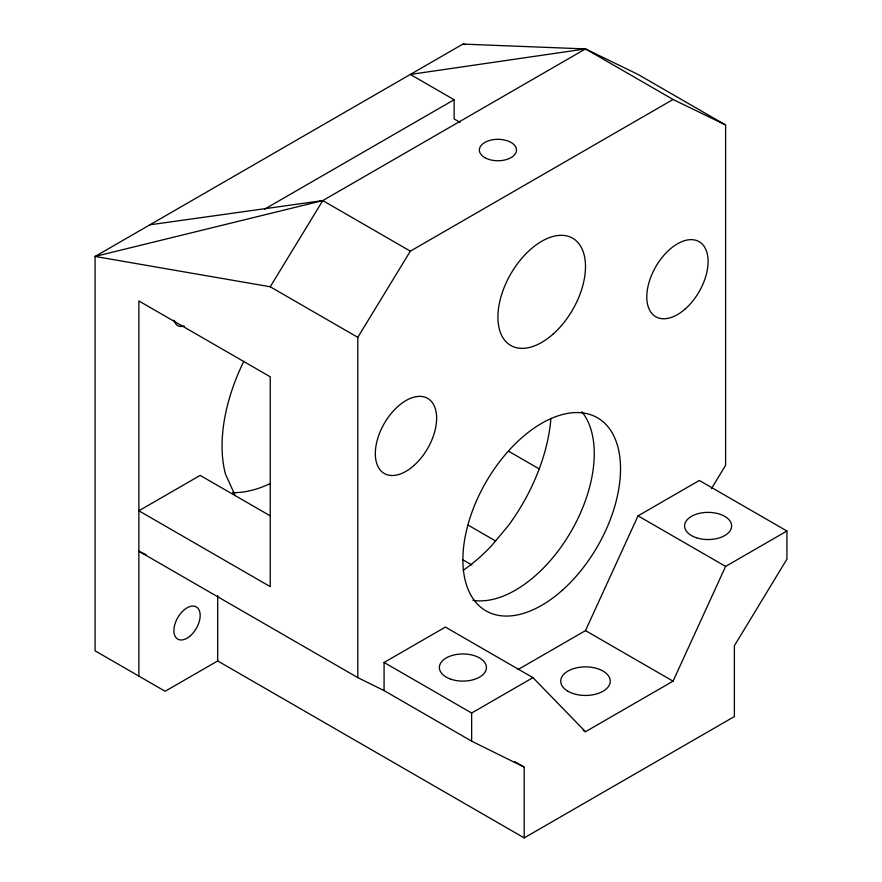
<?xml version="1.0" encoding="UTF-8"?>
<svg xmlns="http://www.w3.org/2000/svg" width="882" height="882" viewBox="0 0 882 882"><rect width="100%" height="100%" fill="white"/><g stroke="black" fill="none" stroke-linecap="round" stroke-linejoin="round"><path stroke-width="1.32" d="M518.043 669.548L585.494 630.608L638.039 515.849L699.338 480.458L786.92 531.019L786.92 559.155L734.375 645.767L734.375 716.559L524.195 837.9L217.689 660.938L165.143 691.279L95.08 650.828L95.08 256.453L462.896 44.1L585.494 48.918L638.039 74.43L725.61 124.99L725.61 465.288L711.41 488.694M583.134 730.351L585.494 731.718L673.065 681.158L725.61 566.409L786.92 531.019M673.065 99.479L410.351 251.15L322.779 200.589L95.08 256.453L270.234 286.782L322.779 200.589L585.494 48.918L673.065 99.479L725.61 124.99M524.195 837.9L524.195 767.12L471.65 741.167L384.078 690.606L357.805 677.641L357.805 337.343L410.351 251.15M264.622 209.133L454.131 99.721L454.131 118.927L460.051 122.344M384.078 690.606L384.078 662.47L445.377 627.08L532.948 677.641L585.494 731.718M384.078 662.47L471.65 713.031L532.948 677.641M585.494 48.918L410.351 74.441L454.131 99.721M149.885 224.811L322.779 200.589M462.896 44.1L465.608 44.574M146.258 554.888L138.871 551.239L357.805 677.641M270.234 286.782L357.805 337.343M638.039 515.849L725.61 566.409M508.572 451.209L539.343 468.981M468.342 525.242L495.552 540.953M462.422 559.541L471.892 565.009M585.494 630.608L673.065 681.158M269.991 515.705L200.17 475.398L138.871 510.788L270.234 586.629L270.234 376.79L138.871 300.949L138.871 676.108M514.658 761.607L524.195 767.12M235.207 495.618L225.494 474.174A142.421 82.224 -60 0 1 243.785 361.388M471.65 713.031L471.65 741.167M217.689 595.604L217.689 660.938M184.25 325.976A18.577 10.727 -60 0 1 174.217 320.276M270.234 483.534A142.421 82.224 -60 0 1 232.462 492.63M550.93 418.222A137.471 79.369 -60 0 1 508.142 525.904L491.34 545.98A137.471 79.369 -60 0 1 463.105 570.345M581.811 411.751A111.463 64.353 -60 0 1 571.172 531.317A111.463 64.353 -60 0 1 472.939 600.322M567.986 691.279A24.773 14.299 0 0 0 609.418 684.862A24.773 14.299 0 0 0 579.088 667.354A24.773 14.299 0 0 0 567.986 691.279M190.435 635.713A18.577 10.727 -60 0 0 196.322 606.926A18.577 10.727 -60 0 0 174.349 626.418A18.577 10.727 -60 0 0 190.435 635.713M484.791 157.613A18.577 10.727 0 0 0 515.871 152.806A18.577 10.727 0 0 0 493.115 139.676A18.577 10.727 0 0 0 484.791 157.613M562.11 590.444A111.463 64.353 -60 0 0 597.445 417.781A111.463 64.353 -60 0 0 465.575 534.712A111.463 64.353 -60 0 0 562.11 590.444M413.901 465.553A43.35 25.027 -60 0 0 427.649 398.399A43.35 25.027 -60 0 0 376.36 443.878A43.35 25.027 -60 0 0 413.901 465.553M685.38 308.81A43.35 25.027 -60 0 0 699.117 241.668A43.35 25.027 -60 0 0 647.84 287.135A43.35 25.027 -60 0 0 685.38 308.81M553.047 334.135A61.927 35.754 -60 0 0 572.672 238.217A61.927 35.754 -60 0 0 499.41 303.176A61.927 35.754 -60 0 0 553.047 334.135M696.339 537.722A23.527 13.583 0 0 0 731.63 525.959A23.527 13.583 0 0 0 696.339 514.195A23.527 13.583 0 0 0 696.339 537.722M451.132 679.294A23.527 13.583 0 0 0 486.423 667.531A23.527 13.583 0 0 0 451.132 655.767A23.527 13.583 0 0 0 451.132 679.294"/></g></svg>
